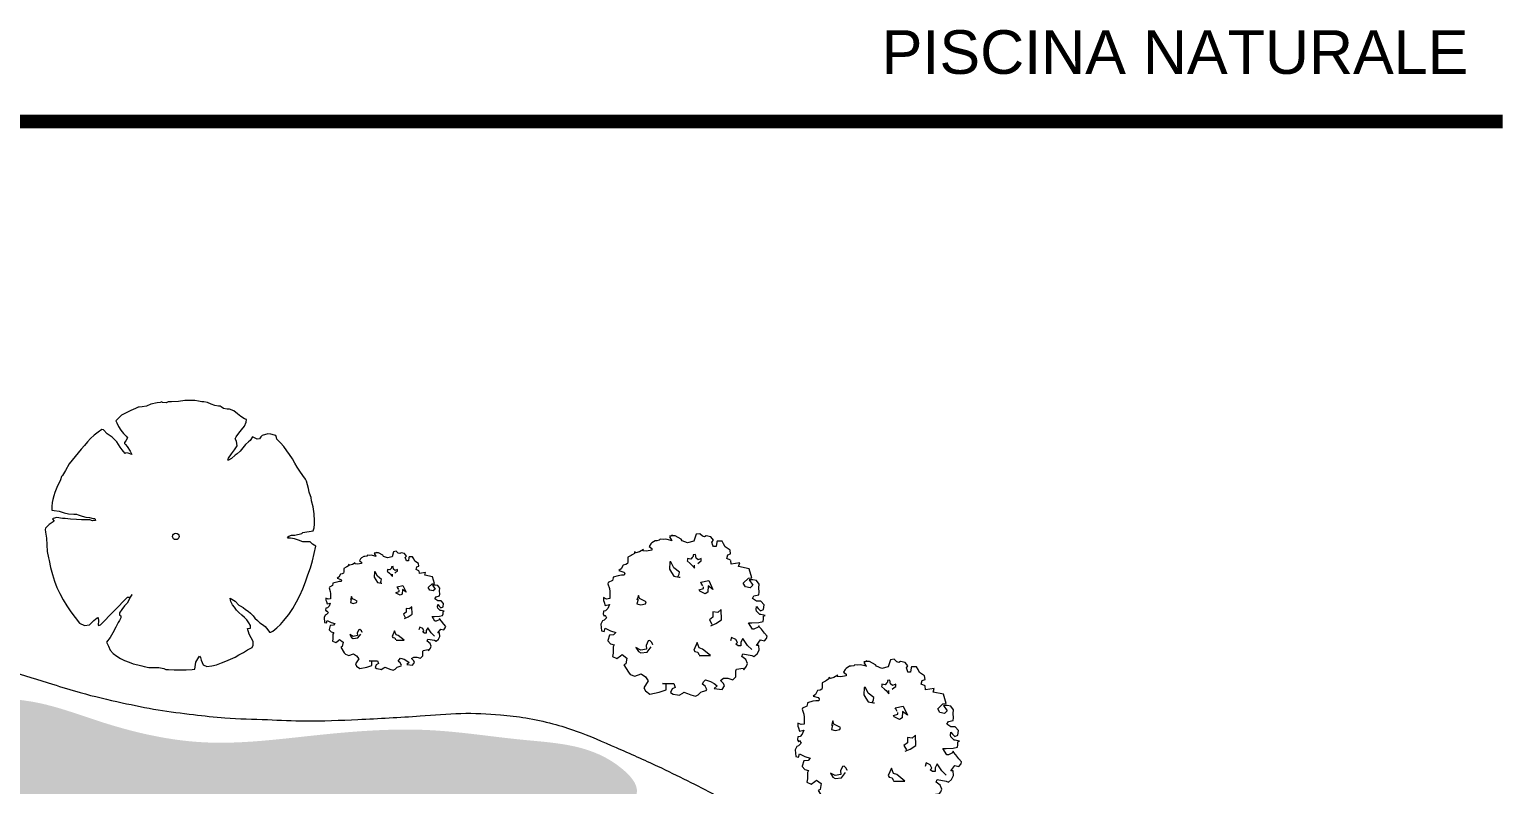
# Model space of a CAD drawing. Header units: millimetres. Extents: x 3441.7 to 3473.1, y 1370.7 to 1404.8.
# Drawn here: x 3459.22 to 3473.1, y 1397.38 to 1404.46 of the extents above; entities that cross this region are included whole.
import ezdxf

# ---------------------------------------------------------------- set-up
doc = ezdxf.new("R2010")
doc.units = ezdxf.units.MM
for name, color, linetype, lineweight, true_color in [('ACQUA - water hatch', 7, 'Continuous', 0, 0x0f87ff), ('PIANTE_laghetto - PISCINA', 7, 'Continuous', 0, 0x306c2d), ('VERDE_giardino_garden', 7, 'Continuous', 13, 0x426227)]:
    doc.layers.add(name, color=color, linetype=linetype, lineweight=lineweight, true_color=true_color)
doc.layers.add('PROIEZIONI_projections', color=145, linetype='Continuous', lineweight=13)
doc.layers.add('www.archweb.it - blocchi dwg', color=2, linetype='Continuous')
doc.styles.get("Standard").update_dxf_attribs({"font": 'arial.ttf'})

# ---------------------------------------------------------------- blocks, each defined once
blk = doc.blocks.new('pianta 8932')
at = {"layer": 'PIANTE_laghetto - PISCINA'}
for points in [[(21.0303, 34.3144), (21.0335, 34.2958), (21.0387, 34.2778), (21.0438, 34.2605), (21.0502, 34.2438), (21.0579, 34.2278), (21.0663, 34.2117), (21.0759, 34.1957), (21.0868, 34.1803), (21.0977, 34.1655), (21.1092, 34.1508), (21.1221, 34.1444), (21.1349, 34.1463), (21.1368, 34.1482), (21.1465, 34.1578), (21.1554, 34.1642), (21.1574, 34.1655), (21.1586, 34.1559), (21.1574, 34.1476), (21.1586, 34.145), (21.1638, 34.1463), (21.2344, 34.2188), (21.2408, 34.2181), (21.2388, 34.2124), (21.2331, 34.2027), (21.226, 34.1957), (21.2196, 34.1867), (21.2138, 34.1777), (21.2132, 34.1719), (21.217, 34.17), (21.217, 34.1642), (21.2132, 34.1578), (21.21, 34.1527), (21.2036, 34.1399), (21.1959, 34.1257), (21.1894, 34.1129), (21.1798, 34.1014), (21.1843, 34.0905), (21.1894, 34.0802), (21.1971, 34.0712), (21.2068, 34.0648), (21.2164, 34.0584), (21.2267, 34.0532), (21.2388, 34.0488), (21.2491, 34.0449), (21.2613, 34.0417), (21.2716, 34.0391), (21.2773, 34.0372), (21.2902, 34.0353), (21.303, 34.0353), (21.3158, 34.0353), (21.3287, 34.0321), (21.3338, 34.0295), (21.3415, 34.0295), (21.3563, 34.0289), (21.3723, 34.0289), (21.3871, 34.0289), (21.4025, 34.0295), (21.4095, 34.0308), (21.4127, 34.0488), (21.4204, 34.0616), (21.4223, 34.0642), (21.4249, 34.0609), (21.4268, 34.0545), (21.432, 34.0417), (21.441, 34.0372), (21.4538, 34.0391), (21.4666, 34.0423), (21.4794, 34.0468), (21.491, 34.0513), (21.5025, 34.0565), (21.5147, 34.0616), (21.525, 34.068), (21.5372, 34.0744), (21.5475, 34.0808), (21.5596, 34.0873), (21.5616, 34.093), (21.5616, 34.1027), (21.5519, 34.1219), (21.5468, 34.1367), (21.5552, 34.1379), (21.5552, 34.1444), (21.5507, 34.1514), (21.5455, 34.1591), (21.5391, 34.1655), (21.5327, 34.1719), (21.525, 34.1784), (21.5186, 34.1848), (21.5135, 34.1925), (21.5083, 34.1989), (21.5038, 34.2072), (21.5019, 34.2156), (21.5154, 34.2085), (21.525, 34.1976), (21.5282, 34.1957), (21.5359, 34.1912), (21.5423, 34.1867), (21.5487, 34.1816), (21.5552, 34.1764), (21.5616, 34.17), (21.5667, 34.1636), (21.5731, 34.1578), (21.5795, 34.1514), (21.586, 34.1476), (21.5937, 34.1418), (21.6001, 34.1334), (21.6046, 34.127), (21.6078, 34.127), (21.6129, 34.1302), (21.6238, 34.1386), (21.6334, 34.1476), (21.6418, 34.1572), (21.6501, 34.1675), (21.6546, 34.1732), (21.6655, 34.1893), (21.6751, 34.206), (21.6835, 34.2233), (21.6918, 34.2406), (21.6982, 34.2586), (21.7047, 34.2765), (21.7111, 34.2951), (21.7168, 34.3131), (21.7207, 34.3323), (21.7252, 34.3516), (21.7168, 34.3567), (21.7104, 34.3631), (21.7072, 34.3631), (21.7014, 34.3625), (21.6912, 34.3631), (21.6803, 34.3676), (21.6694, 34.3708), (21.6591, 34.3728), (21.6533, 34.3728), (21.6514, 34.3753), (21.6546, 34.3773), (21.6623, 34.3805), (21.6706, 34.3805), (21.6886, 34.385), (21.6918, 34.3869), (21.7188, 34.3914), (21.7207, 34.3997), (21.722, 34.4093), (21.722, 34.4177), (21.7207, 34.4363), (21.7188, 34.4543), (21.7143, 34.4703), (21.7136, 34.4786), (21.7111, 34.4831), (21.7079, 34.4928), (21.7059, 34.5024), (21.704, 34.512), (21.7008, 34.5216), (21.6982, 34.5261), (21.6912, 34.5364), (21.6835, 34.5473), (21.6771, 34.5582), (21.6706, 34.5685), (21.6642, 34.5794), (21.6565, 34.5909), (21.6501, 34.6005), (21.6418, 34.6114), (21.6334, 34.6211), (21.6238, 34.6307), (21.6225, 34.6352), (21.6212, 34.6403), (21.6174, 34.6416), (21.6084, 34.6435), (21.6001, 34.6448), (21.5853, 34.6403), (21.5821, 34.6371), (21.5789, 34.632), (21.5725, 34.6307), (21.5603, 34.6371), (21.5539, 34.6275), (21.55, 34.6243), (21.5423, 34.6166), (21.5346, 34.6082), (21.5282, 34.5999), (21.5199, 34.5922), (21.5154, 34.589), (21.5058, 34.5807), (21.4974, 34.5762), (21.4955, 34.5762), (21.4974, 34.5813), (21.5051, 34.5922), (21.5135, 34.6031), (21.5199, 34.6134), (21.5186, 34.6256), (21.5154, 34.632), (21.5179, 34.6371), (21.5244, 34.6467), (21.5314, 34.6551), (21.5391, 34.6647), (21.5436, 34.6756), (21.5442, 34.682), (21.5391, 34.6839), (21.5295, 34.6897), (21.5212, 34.6968), (21.5115, 34.7045), (21.5006, 34.709), (21.4942, 34.709), (21.4846, 34.7109), (21.4782, 34.7154), (21.4769, 34.7173), (21.4717, 34.7173), (21.4621, 34.7186), (21.4525, 34.7224), (21.4429, 34.7269), (21.4333, 34.7282), (21.4281, 34.7282), (21.4191, 34.7301), (21.4095, 34.7321), (21.4012, 34.7321), (21.3838, 34.7314), (21.3672, 34.7289), (21.3486, 34.7282), (21.3402, 34.7282), (21.3351, 34.7257), (21.3256, 34.7263)], [(21.3256, 34.7263), (21.3242, 34.7282), (21.3197, 34.7269), (21.3113, 34.7257), (21.2953, 34.7224), (21.2838, 34.7173), (21.2728, 34.7154), (21.2645, 34.7141), (21.2619, 34.7141), (21.2555, 34.7109), (21.2427, 34.7058), (21.2311, 34.7), (21.2183, 34.6936), (21.2087, 34.6839), (21.2042, 34.6788), (21.2068, 34.6737), (21.2106, 34.6641), (21.217, 34.6544), (21.2234, 34.6455), (21.2311, 34.6384), (21.2344, 34.6339)], [(21.2153, 34.61), (21.2068, 34.6243), (21.1959, 34.6339), (21.1946, 34.6358), (21.1811, 34.6448), (21.1715, 34.6551), (21.167, 34.6564), (21.1574, 34.6487), (21.1477, 34.6416), (21.1381, 34.6326), (21.1298, 34.6243), (21.1221, 34.6147), (21.1137, 34.605), (21.106, 34.5954), (21.0977, 34.5858), (21.09, 34.5762), (21.0823, 34.5665), (21.0727, 34.5492), (21.0643, 34.5364), (21.0624, 34.5332), (21.0592, 34.5248), (21.056, 34.5165), (21.0515, 34.5088), (21.0483, 34.5004), (21.0451, 34.4915), (21.0419, 34.4831), (21.0399, 34.4735), (21.0374, 34.4652), (21.0367, 34.4555), (21.0367, 34.4459), (21.0432, 34.4446), (21.056, 34.4427), (21.0688, 34.4382), (21.0804, 34.4363), (21.0945, 34.435), (21.1015, 34.435), (21.106, 34.4331), (21.1157, 34.4299), (21.1253, 34.4273), (21.1349, 34.4267), (21.1445, 34.4241), (21.149, 34.4235), (21.1509, 34.419), (21.1432, 34.4177), (21.1362, 34.4202), (21.1285, 34.4202), (21.1144, 34.4202), (21.1009, 34.4209), (21.0855, 34.4222), (21.072, 34.4235), (21.0643, 34.4235), (21.0502, 34.4267), (21.0406, 34.4241), (21.0387, 34.4222), (21.0432, 34.417), (21.0303, 34.4081), (21.0207, 34.3984), (21.0194, 34.3952), (21.0207, 34.3882), (21.0226, 34.3721), (21.0239, 34.3548), (21.0245, 34.3375), (21.0278, 34.3214), (21.0303, 34.3144)], [(21.2344, 34.6339), (21.2299, 34.6262), (21.226, 34.6224), (21.2267, 34.6198), (21.2292, 34.6166), (21.2331, 34.6114), (21.2408, 34.5999), (21.2459, 34.5909), (21.2363, 34.5941), (21.2299, 34.5954), (21.2279, 34.5935), (21.2234, 34.5986), (21.2202, 34.6031), (21.2153, 34.61)], [(21.2408, 34.2188), (21.244, 34.2213), (21.2459, 34.2233), (21.2459, 34.2252), (21.2408, 34.2188)]]:
    blk.add_lwpolyline(points, dxfattribs=at)
at = {"layer": 'PIANTE_laghetto - PISCINA', "linetype": 'Continuous'}
blk.add_circle((21.3604, 34.3771), 0.00838, dxfattribs=at)
blk = doc.blocks.new('_I12B6')
at = {"color": 0, "linetype": 'Continuous'}
for p, q in [((-0.229, 0.523), (-0.24, 0.504)), ((-0.222, 0.53), (-0.229, 0.523)), ((-0.2, 0.544), (-0.222, 0.53)), ((-0.196, 0.544), (-0.2, 0.544)), ((-0.189, 0.544), (-0.196, 0.544)), ((-0.171, 0.548), (-0.189, 0.544)), ((-0.164, 0.555), (-0.171, 0.548)), ((-0.145, 0.552), (-0.164, 0.555)), ((-0.164, 0.555), (-0.164, 0.555)), ((-0.127, 0.555), (-0.145, 0.552)), ((-0.116, 0.552), (-0.127, 0.555)), ((-0.083, 0.544), (-0.116, 0.552)), ((-0.08, 0.577), (-0.102, 0.574)), ((-0.091, 0.574), (-0.102, 0.57)), ((-0.102, 0.57), (-0.087, 0.548)), ((-0.08, 0.581), (-0.091, 0.574)), ((-0.087, 0.548), (-0.083, 0.544)), ((-0.062, 0.577), (-0.08, 0.577)), ((-0.021, 0.555), (-0.062, 0.577)), ((-0.014, 0.544), (-0.021, 0.555)), ((0.022, 0.53), (-0.014, 0.544)), ((0.066, 0.541), (0.022, 0.53)), ((0.081, 0.588), (0.066, 0.541)), ((0.106, 0.592), (0.081, 0.588)), ((0.124, 0.574), (0.106, 0.592)), ((0.139, 0.57), (0.124, 0.574)), ((0.15, 0.577), (0.139, 0.57)), ((0.183, 0.57), (0.15, 0.577)), ((0.201, 0.548), (0.183, 0.57)), ((0.19, 0.534), (0.201, 0.548)), ((0.197, 0.512), (0.19, 0.534)), ((0.201, 0.504), (0.197, 0.512)), ((0.223, 0.534), (0.219, 0.504)), ((0.226, 0.541), (0.223, 0.534)), ((0.259, 0.541), (0.226, 0.541)), ((0.27, 0.523), (0.259, 0.541)), ((0.281, 0.501), (0.27, 0.523)), ((-0.364, 0.442), (-0.386, 0.431)), ((-0.386, 0.431), (-0.386, 0.413)), ((-0.386, 0.413), (-0.386, 0.399)), ((-0.357, 0.446), (-0.364, 0.442)), ((-0.342, 0.457), (-0.357, 0.446)), ((-0.331, 0.461), (-0.342, 0.468)), ((-0.342, 0.468), (-0.342, 0.457)), ((-0.306, 0.468), (-0.331, 0.461)), ((-0.28, 0.483), (-0.306, 0.468)), ((-0.284, 0.475), (-0.28, 0.483)), ((-0.258, 0.472), (-0.284, 0.475)), ((-0.222, 0.479), (-0.258, 0.472)), ((-0.24, 0.504), (-0.222, 0.49)), ((-0.222, 0.49), (-0.222, 0.479)), ((0.022, 0.41), (0.019, 0.406)), ((0.019, 0.406), (0.041, 0.388)), ((0.044, 0.417), (0.022, 0.421)), ((0.022, 0.421), (0.022, 0.41)), ((0.055, 0.428), (0.044, 0.417)), ((0.062, 0.435), (0.055, 0.428)), ((0.077, 0.45), (0.062, 0.446)), ((0.062, 0.446), (0.062, 0.435)), ((0.081, 0.424), (0.077, 0.45)), ((0.095, 0.413), (0.081, 0.424)), ((0.117, 0.421), (0.095, 0.413)), ((0.106, 0.399), (0.117, 0.406)), ((0.117, 0.406), (0.117, 0.421)), ((0.219, 0.504), (0.201, 0.504)), ((0.314, 0.479), (0.281, 0.501)), ((0.292, 0.421), (0.299, 0.446)), ((0.318, 0.41), (0.292, 0.421)), ((0.299, 0.446), (0.318, 0.453)), ((0.318, 0.453), (0.314, 0.479)), ((0.322, 0.383), (0.319, 0.409)), ((-0.43, 0.308), (-0.452, 0.304)), ((-0.433, 0.351), (-0.448, 0.34)), ((-0.448, 0.34), (-0.415, 0.329)), ((-0.419, 0.377), (-0.433, 0.351)), ((-0.411, 0.308), (-0.43, 0.308)), ((-0.401, 0.38), (-0.419, 0.377)), ((-0.415, 0.329), (-0.408, 0.322)), ((-0.408, 0.322), (-0.411, 0.308)), ((-0.39, 0.388), (-0.401, 0.38)), ((-0.386, 0.399), (-0.39, 0.388)), ((-0.098, 0.399), (-0.102, 0.348)), ((-0.102, 0.348), (-0.087, 0.326)), ((-0.091, 0.399), (-0.098, 0.399)), ((-0.072, 0.359), (-0.091, 0.399)), ((-0.087, 0.326), (-0.072, 0.3)), ((-0.032, 0.329), (-0.072, 0.359)), ((-0.043, 0.297), (-0.036, 0.315)), ((-0.036, 0.315), (-0.032, 0.329)), ((0.041, 0.388), (0.051, 0.377)), ((0.051, 0.377), (0.062, 0.366)), ((0.062, 0.366), (0.07, 0.355)), ((0.07, 0.355), (0.07, 0.377)), ((0.092, 0.388), (0.106, 0.399)), ((0.38, 0.392), (0.322, 0.383)), ((0.373, 0.367), (0.38, 0.392)), ((0.445, 0.352), (0.373, 0.367)), ((0.463, 0.289), (0.445, 0.352)), ((-0.521, 0.257), (-0.524, 0.249)), ((-0.524, 0.249), (-0.513, 0.216)), ((-0.492, 0.271), (-0.521, 0.257)), ((-0.513, 0.216), (-0.51, 0.195)), ((-0.488, 0.289), (-0.492, 0.271)), ((-0.452, 0.304), (-0.488, 0.293)), ((-0.488, 0.293), (-0.488, 0.289)), ((-0.072, 0.3), (-0.036, 0.293)), ((-0.036, 0.293), (-0.029, 0.293)), ((0.103, 0.206), (0.132, 0.216)), ((0.106, 0.198), (0.103, 0.206)), ((0.113, 0.26), (0.168, 0.271)), ((0.117, 0.253), (0.113, 0.26)), ((0.128, 0.235), (0.117, 0.253)), ((0.132, 0.216), (0.132, 0.227)), ((0.164, 0.235), (0.161, 0.191)), ((0.197, 0.209), (0.164, 0.235)), ((0.168, 0.271), (0.197, 0.209)), ((0.405, 0.253), (0.441, 0.286)), ((0.42, 0.227), (0.405, 0.253)), ((0.452, 0.22), (0.42, 0.227)), ((0.441, 0.286), (0.463, 0.289)), ((0.471, 0.275), (0.445, 0.275)), ((0.445, 0.275), (0.471, 0.238)), ((0.471, 0.238), (0.452, 0.22)), ((0.496, 0.271), (0.471, 0.275)), ((0.514, 0.246), (0.496, 0.271)), ((0.511, 0.22), (0.514, 0.246)), ((0.514, 0.191), (0.511, 0.22)), ((-0.532, 0.144), (-0.554, 0.154)), ((-0.554, 0.154), (-0.554, 0.133)), ((-0.554, 0.133), (-0.55, 0.122)), ((-0.55, 0.122), (-0.543, 0.1)), ((-0.543, 0.1), (-0.513, 0.107)), ((-0.51, 0.147), (-0.532, 0.144)), ((-0.513, 0.107), (-0.524, 0.078)), ((-0.51, 0.195), (-0.51, 0.151)), ((-0.51, 0.151), (-0.51, 0.147)), ((-0.313, 0.169), (-0.324, 0.136)), ((-0.317, 0.14), (-0.324, 0.111)), ((-0.324, 0.111), (-0.298, 0.103)), ((-0.317, 0.14), (-0.317, 0.14)), ((-0.306, 0.147), (-0.313, 0.169)), ((-0.284, 0.136), (-0.306, 0.147)), ((-0.298, 0.103), (-0.266, 0.111)), ((-0.262, 0.125), (-0.284, 0.136)), ((-0.266, 0.111), (-0.262, 0.125)), ((0.143, 0.18), (0.106, 0.198)), ((0.161, 0.191), (0.143, 0.18)), ((0.467, 0.147), (0.478, 0.165)), ((0.496, 0.129), (0.467, 0.147)), ((0.478, 0.165), (0.511, 0.173)), ((0.525, 0.129), (0.496, 0.129)), ((0.511, 0.173), (0.514, 0.191)), ((0.547, 0.103), (0.525, 0.129)), ((0.544, 0.071), (0.547, 0.103)), ((-0.554, 0.06), (-0.557, 0.041)), ((-0.557, 0.041), (-0.55, 0.027)), ((-0.539, 0.063), (-0.554, 0.06)), ((-0.55, 0.027), (-0.543, 0.034)), ((-0.532, 0.016), (-0.55, -0.002)), ((-0.543, 0.034), (-0.532, 0.016)), ((-0.524, 0.078), (-0.539, 0.063)), ((0.197, 0.02), (0.172, 0.001)), ((0.172, 0.001), (0.19, -0.028)), ((0.23, 0.052), (0.197, 0.056)), ((0.197, 0.056), (0.197, 0.02)), ((0.216, -0.024), (0.256, 0.001)), ((0.252, 0.071), (0.23, 0.052)), ((0.256, 0.001), (0.252, 0.071)), ((0.493, 0.071), (0.496, 0.093)), ((0.496, 0.06), (0.493, 0.071)), ((0.496, 0.093), (0.507, 0.078)), ((0.518, 0.038), (0.496, 0.06)), ((0.507, 0.078), (0.522, 0.063)), ((0.525, 0.038), (0.518, 0.038)), ((0.522, 0.063), (0.544, 0.071)), ((0.554, 0.031), (0.525, 0.038)), ((0.54, -0.01), (0.544, 0.005)), ((0.544, 0.027), (0.554, 0.031)), ((0.544, 0.005), (0.544, 0.027)), ((-0.561, -0.006), (-0.572, -0.028)), ((-0.572, -0.028), (-0.568, -0.075)), ((-0.568, -0.075), (-0.55, -0.079)), ((-0.55, -0.002), (-0.561, -0.006)), ((-0.55, -0.079), (-0.543, -0.057)), ((-0.543, -0.057), (-0.506, -0.075)), ((-0.484, -0.101), (-0.513, -0.104)), ((-0.506, -0.075), (-0.47, -0.086)), ((-0.47, -0.086), (-0.484, -0.101)), ((0.183, -0.039), (0.216, -0.024)), ((0.467, -0.064), (0.441, -0.02)), ((0.441, -0.02), (0.463, -0.02)), ((0.463, -0.02), (0.511, -0.017)), ((0.478, -0.064), (0.467, -0.064)), ((0.507, -0.05), (0.478, -0.064)), ((0.511, -0.039), (0.507, -0.05)), ((0.511, -0.017), (0.54, -0.01)), ((0.514, -0.046), (0.511, -0.039)), ((0.529, -0.064), (0.514, -0.046)), ((0.551, -0.09), (0.529, -0.064)), ((0.569, -0.112), (0.551, -0.09)), ((-0.513, -0.104), (-0.524, -0.141)), ((-0.524, -0.141), (-0.524, -0.144)), ((-0.524, -0.144), (-0.506, -0.163)), ((-0.506, -0.163), (-0.481, -0.17)), ((-0.481, -0.17), (-0.488, -0.185)), ((-0.488, -0.185), (-0.488, -0.228)), ((-0.298, -0.206), (-0.331, -0.188)), ((-0.331, -0.188), (-0.313, -0.217)), ((-0.258, -0.199), (-0.298, -0.206)), ((-0.247, -0.144), (-0.262, -0.174)), ((-0.262, -0.174), (-0.258, -0.199)), ((-0.255, -0.221), (-0.226, -0.185)), ((-0.236, -0.141), (-0.247, -0.144)), ((-0.222, -0.155), (-0.236, -0.141)), ((-0.215, -0.17), (-0.222, -0.155)), ((-0.215, -0.17), (-0.215, -0.17)), ((0.088, -0.155), (0.066, -0.206)), ((0.103, -0.192), (0.088, -0.155)), ((0.124, -0.199), (0.103, -0.192)), ((0.179, -0.243), (0.124, -0.199)), ((0.325, -0.119), (0.318, -0.144)), ((0.354, -0.133), (0.325, -0.119)), ((0.365, -0.155), (0.354, -0.133)), ((0.354, -0.166), (0.365, -0.155)), ((0.369, -0.177), (0.354, -0.166)), ((0.387, -0.177), (0.369, -0.177)), ((0.401, -0.126), (0.387, -0.152)), ((0.387, -0.152), (0.387, -0.177)), ((0.434, -0.174), (0.401, -0.126)), ((0.463, -0.203), (0.434, -0.174)), ((0.496, -0.174), (0.522, -0.137)), ((0.511, -0.174), (0.496, -0.174)), ((0.514, -0.206), (0.511, -0.174)), ((0.522, -0.137), (0.551, -0.144)), ((0.551, -0.144), (0.565, -0.126)), ((0.565, -0.126), (0.569, -0.112)), ((-0.488, -0.228), (-0.492, -0.25)), ((-0.492, -0.25), (-0.462, -0.265)), ((-0.462, -0.265), (-0.437, -0.246)), ((-0.437, -0.246), (-0.426, -0.236)), ((-0.426, -0.236), (-0.393, -0.261)), ((-0.401, -0.301), (-0.415, -0.308)), ((-0.393, -0.261), (-0.401, -0.301)), ((-0.313, -0.217), (-0.298, -0.225)), ((-0.298, -0.225), (-0.255, -0.221)), ((0.066, -0.206), (0.073, -0.217)), ((0.073, -0.217), (0.092, -0.221)), ((0.092, -0.221), (0.099, -0.236)), ((0.099, -0.236), (0.099, -0.239)), ((0.103, -0.243), (0.135, -0.243)), ((0.135, -0.243), (0.179, -0.243)), ((0.394, -0.25), (0.401, -0.232)), ((0.423, -0.272), (0.394, -0.25)), ((0.401, -0.232), (0.463, -0.243)), ((0.434, -0.298), (0.423, -0.272)), ((0.427, -0.316), (0.434, -0.298)), ((0.463, -0.243), (0.478, -0.25)), ((0.478, -0.25), (0.5, -0.232)), ((0.5, -0.232), (0.514, -0.206)), ((-0.415, -0.308), (-0.382, -0.359)), ((-0.382, -0.359), (-0.371, -0.374)), ((-0.371, -0.374), (-0.339, -0.385)), ((-0.339, -0.385), (-0.295, -0.37)), ((-0.295, -0.37), (-0.266, -0.389)), ((-0.266, -0.389), (-0.247, -0.418)), ((0.248, -0.414), (0.27, -0.4)), ((0.27, -0.4), (0.299, -0.4)), ((0.299, -0.4), (0.332, -0.41)), ((0.332, -0.41), (0.354, -0.389)), ((0.354, -0.349), (0.358, -0.338)), ((0.354, -0.389), (0.354, -0.349)), ((0.358, -0.338), (0.405, -0.33)), ((0.405, -0.33), (0.409, -0.341)), ((0.409, -0.341), (0.427, -0.316)), ((-0.247, -0.418), (-0.277, -0.465)), ((-0.277, -0.465), (-0.266, -0.487)), ((-0.266, -0.487), (-0.236, -0.509)), ((-0.236, -0.509), (-0.171, -0.494)), ((-0.171, -0.494), (-0.123, -0.48)), ((-0.123, -0.44), (-0.149, -0.436)), ((-0.149, -0.436), (-0.072, -0.436)), ((-0.123, -0.48), (-0.123, -0.44)), ((-0.083, -0.472), (-0.094, -0.498)), ((-0.094, -0.498), (-0.076, -0.509)), ((-0.062, -0.462), (-0.083, -0.472)), ((-0.072, -0.436), (-0.062, -0.462)), ((-0.036, -0.516), (-0.01, -0.502)), ((-0.01, -0.502), (-0.003, -0.494)), ((-0.003, -0.494), (0.022, -0.505)), ((0.022, -0.505), (0.044, -0.513)), ((0.095, -0.513), (0.113, -0.494)), ((0.113, -0.494), (0.124, -0.491)), ((0.124, -0.44), (0.132, -0.425)), ((0.143, -0.454), (0.124, -0.44)), ((0.124, -0.491), (0.15, -0.483)), ((0.132, -0.425), (0.146, -0.41)), ((0.154, -0.476), (0.143, -0.454)), ((0.146, -0.41), (0.179, -0.421)), ((0.15, -0.483), (0.154, -0.476)), ((0.179, -0.421), (0.205, -0.436)), ((0.205, -0.436), (0.226, -0.451)), ((0.226, -0.451), (0.205, -0.469)), ((0.205, -0.469), (0.259, -0.476)), ((0.27, -0.436), (0.248, -0.414)), ((0.259, -0.476), (0.277, -0.451)), ((0.277, -0.451), (0.27, -0.436)), ((-0.076, -0.509), (-0.047, -0.513)), ((-0.047, -0.513), (-0.036, -0.516)), ((0.044, -0.513), (0.077, -0.523)), ((0.077, -0.523), (0.095, -0.513))]:
    blk.add_line(p, q, dxfattribs=at)
blk = doc.blocks.new('A$C34F224C6')
at = {"layer": 'PIANTE_laghetto - PISCINA'}
blk.add_blockref('_I12B6', (0, 0), dxfattribs=at)

msp = doc.modelspace()

# ---------------------------------------------------------------- hatches: boundary and pattern name
at = {"layer": 'VERDE_giardino_garden'}
h = msp.add_hatch(dxfattribs=at)
h.set_pattern_fill('DOTS', color=256, scale=0.071)
edge = h.paths.add_edge_path()
edge.add_spline(control_points=[(3457.32912, 1398.48771), (3457.37338, 1398.51237), (3457.58987, 1398.56408), (3458.16317, 1398.1052), (3459.05332, 1398.27758), (3459.98769, 1397.91465), (3460.86333, 1397.71423), (3461.89464, 1397.84466), (3462.90033, 1397.93152), (3463.87749, 1397.77379), (3464.59116, 1397.7512), (3465.00522, 1397.29784), (3464.70591, 1397.04236), (3464.36061, 1397.18042), (3463.99903, 1397.12177), (3463.61439, 1397.11826), (3463.31862, 1397.22156), (3462.8945, 1397.1286), (3462.4509, 1397.0856), (3462.34361, 1396.66043), (3462.76368, 1396.70141), (3462.94428, 1396.6646), (3463.28115, 1396.69891), (3463.19736, 1396.48786), (3462.96962, 1396.59917), (3462.74968, 1396.51928), (3462.5159, 1396.55362), (3462.29174, 1396.51842), (3462.05752, 1396.47712), (3461.75827, 1396.40932), (3461.44182, 1396.4089), (3461.1048, 1396.37864), (3460.78409, 1396.39124), (3460.42958, 1396.35529), (3460.08961, 1396.34435), (3459.76597, 1396.33526), (3459.46897, 1396.49148), (3459.14336, 1396.49969), (3458.85842, 1396.60742), (3458.63851, 1396.70217), (3458.4338, 1396.75732), (3458.30241, 1396.82267), (3458.21314, 1396.92965), (3458.31694, 1397.02825), (3458.24674, 1397.22103), (3458.02218, 1397.29302), (3457.82012, 1397.48953), (3457.62886, 1397.64838), (3457.47312, 1397.79974), (3457.40851, 1397.93595), (3457.28088, 1398.08337), (3457.31671, 1398.27392), (3457.29653, 1398.41155), (3457.30654, 1398.47454), (3457.32543, 1398.48565), (3457.32912, 1398.48771)], knot_values=[0, 0, 0, 0, 0.1494234, 0.63382225, 1.97833127, 2.65216829, 3.62169427, 4.63509158, 5.74681235, 6.6337867, 7.60119352, 7.85423569, 8.14997791, 8.4330299, 8.91986057, 9.22418758, 9.5867942, 9.81698473, 10.54481858, 10.63541489, 10.96377162, 11.31016161, 11.51537671, 11.59217915, 11.83505552, 12.0611976, 12.30407397, 12.52127397, 12.7406334, 13.01818708, 13.43880638, 13.68511864, 14.03292796, 14.39949845, 14.75061258, 15.05995451, 15.34914954, 15.73066153, 16.01681469, 16.25654445, 16.45017755, 16.64776241, 16.70211667, 16.82527536, 16.97078416, 17.22757663, 17.49132308, 17.80962025, 17.97818439, 18.13382735, 18.26009839, 18.54325955, 18.64599705, 18.69811883, 18.71058406, 18.71058406, 18.71058406, 18.71058406], degree=3, periodic=0)
edge = h.paths.add_edge_path()
edge.add_spline(control_points=[(3454.72705, 1390.06289), (3455.19596, 1390.08802), (3456.10909, 1390.13696), (3457.57583, 1389.92987), (3458.71339, 1388.84828), (3459.8629, 1387.91687), (3461.1238, 1387.46966), (3462.30648, 1387.68237), (3463.04798, 1388.56316), (3463.90901, 1389.40262), (3464.84487, 1390.08958), (3465.68873, 1390.73758), (3466.25815, 1391.3025), (3466.69583, 1391.61577), (3466.72261, 1391.94381), (3466.48005, 1391.9175), (3466.30285, 1392.07545), (3466.01057, 1392.07499), (3465.69995, 1392.0173), (3465.4434, 1391.88345), (3465.20459, 1391.833), (3465.06761, 1391.70771), (3464.80947, 1391.69309), (3464.81438, 1391.37663), (3464.61261, 1391.19697), (3464.42478, 1391.09454), (3464.28205, 1390.92491), (3464.28116, 1390.69528), (3463.98032, 1390.63684), (3463.72854, 1390.49647), (3463.45429, 1390.31391), (3463.16961, 1390.2367), (3462.89572, 1390.08572), (3462.74969, 1389.85218), (3462.56874, 1389.71851), (3462.43359, 1389.60176), (3462.25787, 1389.45393), (3462.06121, 1389.29857), (3461.81649, 1389.20972), (3461.61734, 1389.1236), (3461.36151, 1389.07815), (3461.07767, 1389.07438), (3460.74483, 1389.05413), (3460.46464, 1389.14424), (3460.26461, 1389.32058), (3459.96573, 1389.40286), (3459.68191, 1389.64317), (3459.27363, 1389.78312), (3459.02229, 1390.08704), (3458.72073, 1390.19793), (3458.51108, 1390.44844), (3458.16232, 1390.47256), (3457.9168, 1390.79112), (3457.58419, 1390.88312), (3457.34616, 1391.02977), (3457.17256, 1391.15275), (3456.97382, 1391.17388), (3456.79809, 1391.25573), (3456.559, 1391.2917), (3456.50971, 1391.10227), (3456.39958, 1391.02087), (3456.31572, 1390.95015), (3456.21632, 1390.90981), (3456.08871, 1390.93502), (3455.89633, 1390.90494), (3455.69476, 1390.91442), (3455.5541, 1390.78415), (3455.41618, 1390.76056), (3455.31198, 1390.79493), (3455.19343, 1390.82882), (3455.02955, 1390.64909), (3455.13196, 1390.45023), (3455.03253, 1390.18853), (3454.85373, 1390.11499), (3454.72705, 1390.06289)], knot_values=[0, 0, 0, 0, 1.41563545, 2.7567244, 4.2746792, 5.98208839, 7.20134384, 8.16737487, 9.37095624, 10.52495634, 11.79783208, 12.84891105, 13.69005476, 14.26457648, 14.33391241, 14.57484933, 14.74631277, 15.05567263, 15.38098626, 15.70328679, 15.91494431, 16.09713093, 16.24441706, 16.60382209, 16.79171608, 17.04230276, 17.2434273, 17.43419595, 17.62957994, 18.03703662, 18.34301994, 18.59758059, 18.92106432, 19.25161353, 19.40118927, 19.59265901, 19.78752078, 20.09154905, 20.33538279, 20.56400892, 20.74068678, 21.10987032, 21.41579799, 21.73647072, 21.96023198, 22.20312496, 22.64614471, 23.05587718, 23.46757118, 23.78641283, 23.99182008, 24.41463718, 24.72441265, 25.13588179, 25.4126536, 25.56614098, 25.76543902, 25.986622, 26.18478476, 26.34958154, 26.48101492, 26.59301008, 26.6788818, 26.79149064, 26.97029495, 27.27198305, 27.33653457, 27.53655395, 27.64747258, 27.66763948, 27.90316661, 28.12866053, 28.28865285, 28.67751018, 28.67751018, 28.67751018, 28.67751018], degree=3, periodic=0)

# ---------------------------------------------------------------- linework, layer by layer
at = {"layer": 'ACQUA - water hatch', "color": 152, "true_color": 0x1265d9}
msp.add_open_spline([(3451.77272, 1397.88756), (3451.83489, 1397.95207), (3451.96065, 1398.08946), (3452.20616, 1398.14366), (3452.3651, 1398.26193), (3452.68291, 1398.414), (3453.14649, 1398.58025), (3453.8928, 1398.63133), (3454.59007, 1398.52834), (3455.25591, 1398.23735), (3455.83896, 1397.82652), (3456.49002, 1397.29247), (3457.29765, 1396.80861), (3458.05906, 1396.39141), (3458.83904, 1396.07627), (3459.46518, 1395.96107), (3460.12125, 1395.83534), (3460.62312, 1395.83185), (3461.15872, 1395.9029), (3461.55752, 1395.93283), (3462.04768, 1396.00293), (3462.66056, 1396.05333), (3463.47833, 1396.12818), (3464.3034, 1395.98732), (3464.91602, 1395.58992), (3465.24972, 1395.18573), (3465.48045, 1394.86581), (3465.5641, 1394.59511), (3465.59722, 1394.34844), (3465.60468, 1394.08516), (3465.50298, 1393.81153), (3465.33807, 1393.59784), (3465.1196, 1393.26174), (3464.7709, 1392.98351), (3464.38767, 1392.68346), (3464.05883, 1392.47831), (3463.79306, 1392.22986), (3463.47818, 1391.98713), (3463.18886, 1391.62767), (3462.8432, 1391.21093), (3462.54537, 1390.7749), (3462.21251, 1390.40933), (3461.89387, 1390.09135), (3461.49585, 1389.89704), (3461.03829, 1389.83142), (3460.58758, 1389.97944), (3460.1737, 1390.17525), (3459.81511, 1390.37369), (3459.4646, 1390.58312), (3459.13454, 1390.80732), (3458.75314, 1391.05962), (3458.37535, 1391.30006), (3457.95229, 1391.47341), (3457.61205, 1391.62016), (3457.23033, 1391.72237), (3456.87529, 1391.78168), (3456.50231, 1391.75656), (3456.21177, 1391.87277), (3455.95127, 1391.85155), (3455.7079, 1391.83588), (3455.48036, 1391.7863), (3455.20886, 1391.79108), (3454.91493, 1391.76174), (3454.60088, 1391.7512), (3454.27749, 1391.7799), (3453.92249, 1391.82028), (3453.56603, 1391.91443), (3453.17925, 1392.06847), (3452.7695, 1392.19782), (3452.42948, 1392.41387), (3452.15302, 1392.57785), (3451.98993, 1392.73744), (3451.83025, 1392.89841), (3451.64092, 1393.0406), (3451.41114, 1393.24511), (3451.15821, 1393.58618), (3450.93535, 1393.97382), (3450.84433, 1394.36346), (3450.75982, 1394.66168), (3450.76088, 1395.03563), (3450.78545, 1395.44681), (3450.82986, 1395.84872), (3450.88474, 1396.18691), (3450.93628, 1396.45607), (3450.98827, 1396.704), (3451.07354, 1396.93631), (3451.17228, 1397.16492), (3451.25542, 1397.30428), (3451.29542, 1397.36201)], degree=3, knots=[0, 0, 0, 0, 0.26424127, 0.54532593, 0.72314911, 0.85391016, 1.60108362, 2.18183356, 3.08341886, 3.6848014, 4.3450078, 5.21631561, 6.20909709, 7.1620699, 7.820757, 8.72182518, 9.0644502, 9.82463664, 10.21133667, 10.68596913, 11.02348803, 11.69630114, 12.53021219, 13.48671286, 14.13935657, 14.6718039, 15.05532752, 15.31109217, 15.51134397, 15.80292295, 16.09072384, 16.3648486, 16.61115546, 17.28945777, 17.68013314, 18.0755745, 18.44697196, 18.76923772, 19.2647048, 19.82256152, 20.39616857, 20.8438137, 21.30652016, 21.73512819, 22.15039722, 22.65860399, 23.12613041, 23.52891291, 23.88635471, 24.35105086, 24.72517888, 25.25939758, 25.68931862, 26.0945786, 26.3691465, 26.87314686, 27.16845075, 27.47575984, 27.78690896, 27.93900358, 28.20884733, 28.48093097, 28.75014405, 29.09504115, 29.42145239, 29.72314321, 30.16626866, 30.52133641, 30.97324419, 31.44760584, 31.72472753, 31.93339915, 32.1292559, 32.40463979, 32.64253012, 33.04906067, 33.67425448, 33.96309207, 34.24689366, 34.59995568, 35.07510764, 35.48528319, 35.81169984, 36.10272922, 36.30770712, 36.57058352, 36.84311869, 37.05455076, 37.05455076, 37.05455076, 37.05455076], dxfattribs=at)
at = {"layer": 'PROIEZIONI_projections'}
msp.add_open_spline([(3458.43843, 1398.68483), (3458.52635, 1398.64146), (3458.72236, 1398.55458), (3459.05837, 1398.43577), (3459.39138, 1398.33405), (3459.74143, 1398.22359), (3460.07233, 1398.14774), (3460.42583, 1398.07394), (3460.7488, 1398.0346), (3461.09032, 1397.99369), (3461.44052, 1397.9885), (3461.85603, 1397.96615), (3462.33388, 1397.98909), (3462.82051, 1398.01255), (3463.2656, 1398.05324), (3463.59718, 1398.0373), (3463.88564, 1398.00499), (3464.12315, 1397.95381), (3464.40741, 1397.86371), (3464.7313, 1397.72101), (3465.07917, 1397.56775), (3465.38781, 1397.41508), (3465.68656, 1397.26759), (3465.97646, 1397.07705), (3466.24175, 1396.89703), (3466.44625, 1396.73906), (3466.59744, 1396.61288), (3466.69319, 1396.49134), (3466.74811, 1396.42599), (3466.76842, 1396.40181)], degree=3, knots=[8.73210478, 8.73210478, 8.73210478, 8.73210478, 9.02614798, 9.37431263, 9.80067195, 10.07082049, 10.475088, 10.81842484, 11.15358032, 11.45073282, 11.84961686, 12.20328144, 12.69851921, 13.28303718, 13.66570483, 14.03748279, 14.27640798, 14.53602853, 14.76484551, 15.16984252, 15.5966066, 15.90529875, 16.20292161, 16.5951091, 16.94444894, 17.16432035, 17.37090595, 17.53234937, 17.62710432, 17.62710432, 17.62710432, 17.62710432], dxfattribs=at)
msp.add_spline([(3451.29542, 1397.36201), (3451.25845, 1397.30121), (3451.17278, 1397.15558), (3451.09241, 1396.97597), (3451.02684, 1396.80693), (3450.96548, 1396.59299), (3450.89568, 1396.23377), (3450.85101, 1396.00637), (3450.82986, 1395.81197), (3450.79807, 1395.58275), (3450.78749, 1395.40103), (3450.77269, 1395.22776), (3450.76307, 1394.92001), (3450.77321, 1394.67346), (3450.82392, 1394.43367), (3450.89491, 1394.16685), (3450.95914, 1393.95746), (3451.02675, 1393.79534), (3451.13194, 1393.63842), (3451.2435, 1393.47968), (3451.36857, 1393.31757), (3451.45985, 1393.20949), (3451.56464, 1393.11493), (3451.67958, 1393.01023), (3451.79114, 1392.92242), (3451.93713, 1392.79208), (3452.07574, 1392.6536), (3452.2211, 1392.54215), (3452.51182, 1392.36315), (3452.69099, 1392.25845), (3452.92762, 1392.15375), (3453.17205, 1392.06497), (3453.39854, 1391.98729), (3453.60814, 1391.90623), (3453.86167, 1391.83869), (3454.19972, 1391.7914), (3454.4634, 1391.76101), (3454.73385, 1391.76101), (3454.95696, 1391.76776), (3455.18683, 1391.78465), (3455.56076, 1391.80518), (3455.74669, 1391.83558), (3455.91909, 1391.84909), (3456.11516, 1391.84909), (3456.36194, 1391.82882), (3456.49716, 1391.78154), (3456.73718, 1391.76803), (3456.90958, 1391.76127), (3457.05832, 1391.73426), (3457.28144, 1391.70386), (3457.47751, 1391.6532), (3457.70336, 1391.58138), (3457.98732, 1391.4598), (3458.2679, 1391.34159), (3458.46397, 1391.22676), (3458.69741, 1391.0906), (3458.96785, 1390.91836), (3459.27886, 1390.70896), (3459.51887, 1390.5536), (3459.74875, 1390.41513), (3459.93468, 1390.30705), (3460.18624, 1390.17445), (3460.46006, 1390.04611), (3460.66627, 1389.9583), (3460.90967, 1389.884), (3461.0956, 1389.86373), (3461.29167, 1389.87049), (3461.51816, 1389.9279), (3461.79198, 1390.04949), (3461.99481, 1390.2116), (3462.24257, 1390.44518), (3462.50963, 1390.74915), (3462.70908, 1390.9957), (3462.87134, 1391.23549), (3463.03361, 1391.44151), (3463.19249, 1391.63402), (3463.33929, 1391.81475), (3463.51508, 1392.00051), (3463.70777, 1392.166), (3463.90045, 1392.32811), (3464.10328, 1392.49698), (3464.33654, 1392.65572), (3464.57392, 1392.8327), (3464.78351, 1392.9982), (3464.9762, 1393.18395), (3465.16551, 1393.3562), (3465.33507, 1393.58748), (3465.45339, 1393.75973), (3465.56833, 1393.98939), (3465.59199, 1394.19203), (3465.57843, 1394.49113), (3465.52096, 1394.71741), (3465.41278, 1394.96058), (3465.21333, 1395.22064), (3465.08487, 1395.38613), (3464.92224, 1395.54321), (3464.72955, 1395.68844), (3464.50982, 1395.82353), (3464.27995, 1395.94512), (3464.09402, 1396.01942), (3463.91485, 1396.0667), (3463.74921, 1396.09035), (3463.48214, 1396.09035), (3463.20832, 1396.09372), (3462.81147, 1396.07342), (3462.4768, 1396.03626), (3462.08128, 1396.00587), (3461.73985, 1395.95521), (3461.40432, 1395.92815), (3461.12036, 1395.89437), (3460.81949, 1395.85722), (3460.55919, 1395.85384), (3460.15874, 1395.85405), (3459.7497, 1395.90471), (3459.42517, 1395.97563), (3459.14797, 1396.03305), (3458.73461, 1396.13471), (3458.31205, 1396.29007), (3458.04499, 1396.41841), (3457.74903, 1396.56882), (3457.50564, 1396.70392), (3457.26562, 1396.83226), (3456.97152, 1396.99775), (3456.80925, 1397.10245), (3456.53881, 1397.29158), (3456.28527, 1397.45707), (3456.12254, 1397.59326), (3455.91295, 1397.73848), (3455.77097, 1397.86682), (3455.55374, 1398.0195), (3455.37457, 1398.14446), (3455.17512, 1398.25591), (3454.99479, 1398.34532), (3454.76154, 1398.44326), (3454.5249, 1398.50068), (3454.31193, 1398.54458), (3454.07529, 1398.58511), (3453.83866, 1398.60538), (3453.62907, 1398.60875), (3453.40933, 1398.59524), (3453.23693, 1398.56823), (3453.03071, 1398.50743), (3452.88425, 1398.45983), (3452.61043, 1398.36864), (3452.38393, 1398.26732), (3452.24195, 1398.17951), (3452.12701, 1398.13223), (3452.01208, 1398.08832), (3451.93433, 1398.03428), (3451.90642, 1398.01057), (3451.8465, 1397.95901), (3451.80334, 1397.91544), (3451.77272, 1397.88756)], degree=3, dxfattribs=at)
at = {"layer": 'www.archweb.it - blocchi dwg', "color": 7, "ltscale": 0.02, "true_color": 0xffffff, "const_width": 0.12744}
msp.add_lwpolyline([(3441.78785, 1403.59699), (3473.03652, 1403.59699)], dxfattribs=at)

# ---------------------------------------------------------------- block references
at = {"layer": 'PIANTE_laghetto - PISCINA'}
for name, p, xscale, yscale, zscale in [('pianta 8932', (3383.7988, 1276.10814), 3.59532350138515, 3.59532350138515, 3.59532350138515), ('A$C34F224C6', (3465.36319, 1398.92055), 1.367680650772956, 1.367680650772956, 1.367680650772956), ('A$C34F224C6', (3467.1857, 1397.74201), 1.367680650772956, 1.367680650772956, 1.367680650772956)]:
    msp.add_blockref(name, p, dxfattribs=dict(at, xscale=xscale, yscale=yscale, zscale=zscale))
msp.add_blockref('A$C34F224C6', (3462.5575, 1398.97295), dxfattribs=at)

# ---------------------------------------------------------------- texts
at = {"layer": 'www.archweb.it - blocchi dwg', "color": 2}
msp.add_text('PISCINA NATURALE', height=0.4096301, dxfattribs=at).set_placement((3467.21523, 1404.04451))

doc.saveas('drawing.dxf')
